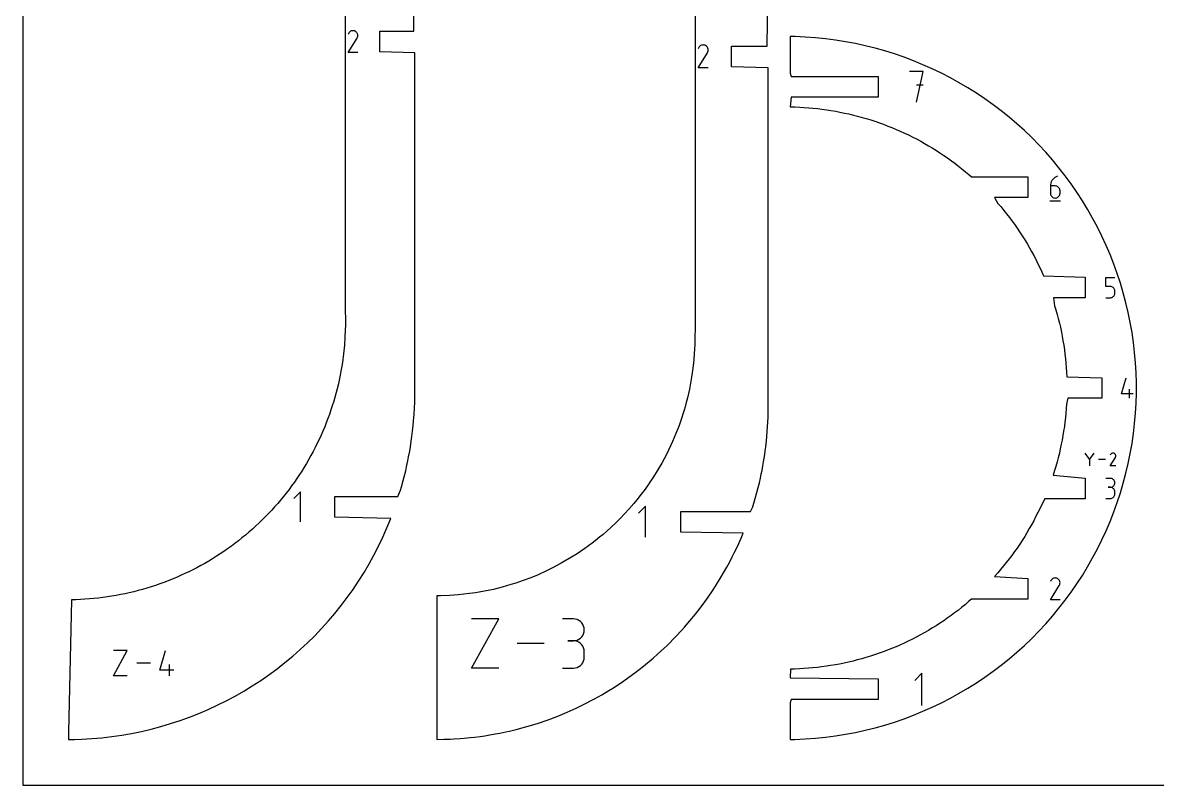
# Model space of a CAD drawing. Extents: x 0 to 1219, y 0 to 609.
# Drawn here: x 0 to 165.2, y 0 to 111 of the extents above; entities that cross this region are included whole.
import ezdxf

# ---------------------------------------------------------------- set-up
doc = ezdxf.new("R2010")
doc.units = 0

msp = doc.modelspace()

# ---------------------------------------------------------------- linework, layer by layer
at = {"layer": 'annotation', "color": 1}
for p, q in [((47.482695, 109.492051), (47.390814, 109.315798)), ((47.55561, 109.595445), (47.482695, 109.492051)), ((47.643091, 109.681755), (47.55561, 109.595445)), ((47.742478, 109.75029), (47.643091, 109.681755)), ((47.851111, 109.800359), (47.742478, 109.75029)), ((47.966329, 109.83127), (47.851111, 109.800359)), ((48.085471, 109.842332), (47.966329, 109.83127)), ((48.205876, 109.832854), (48.085471, 109.842332)), ((48.324884, 109.802146), (48.205876, 109.832854)), ((48.439835, 109.749515), (48.324884, 109.802146)), ((48.542647, 109.676509), (48.439835, 109.749515)), ((48.439835, 109.749515), (48.439835, 109.749515)), ((48.628608, 109.588902), (48.542647, 109.676509)), ((48.696955, 109.48938), (48.628608, 109.588902)), ((48.746924, 109.380627), (48.696955, 109.48938)), ((48.777749, 109.265328), (48.746924, 109.380627)), ((48.788667, 109.146168), (48.777749, 109.265328)), ((48.778914, 109.025832), (48.788667, 109.146168)), ((47.388838, 106.691565), (48.681887, 108.773207)), ((48.681887, 108.773207), (48.683432, 108.77512)), ((48.681887, 108.773207), (48.681887, 108.773207)), ((48.683432, 108.77512), (48.684915, 108.777049)), ((48.684915, 108.777049), (48.686344, 108.779011)), ((48.686344, 108.779011), (48.687728, 108.781021)), ((48.687728, 108.781021), (48.689079, 108.783097)), ((48.689079, 108.783097), (48.690405, 108.785253)), ((48.690405, 108.785253), (48.691717, 108.787508)), ((48.691717, 108.787508), (48.693023, 108.789876)), ((48.693023, 108.789876), (48.694335, 108.792374)), ((48.694335, 108.792374), (48.747725, 108.907006)), ((48.694335, 108.792374), (48.694335, 108.792374)), ((48.747725, 108.907006), (48.778914, 109.025832)), ((98.435272, 107.394677), (98.338264, 107.208587)), ((98.512257, 107.503842), (98.435272, 107.394677)), ((98.604621, 107.594969), (98.512257, 107.503842)), ((98.709555, 107.667329), (98.604621, 107.594969)), ((98.824251, 107.720192), (98.709555, 107.667329)), ((98.945899, 107.752828), (98.824251, 107.720192)), ((99.07169, 107.764508), (98.945899, 107.752828)), ((99.198816, 107.754501), (99.07169, 107.764508)), ((99.324467, 107.722078), (99.198816, 107.754501)), ((99.445833, 107.66651), (99.324467, 107.722078)), ((99.554382, 107.589429), (99.445833, 107.66651)), ((99.445833, 107.66651), (99.445833, 107.66651)), ((99.645142, 107.496933), (99.554382, 107.589429)), ((99.717303, 107.391856), (99.645142, 107.496933)), ((99.770061, 107.277034), (99.717303, 107.391856)), ((48.788192, 106.691565), (47.388838, 106.691565)), ((98.336177, 104.43789), (99.701394, 106.635713)), ((99.701394, 106.635713), (99.703026, 106.637733)), ((99.701394, 106.635713), (99.701394, 106.635713)), ((99.703026, 106.637733), (99.704591, 106.639769)), ((99.704591, 106.639769), (99.7061, 106.64184)), ((99.7061, 106.64184), (99.707562, 106.643963)), ((99.707562, 106.643963), (99.708988, 106.646154)), ((99.708988, 106.646154), (99.710388, 106.648431)), ((99.710388, 106.648431), (99.711773, 106.650811)), ((99.711773, 106.650811), (99.713152, 106.653312)), ((99.713152, 106.653312), (99.714537, 106.655949)), ((99.714537, 106.655949), (99.770907, 106.776979)), ((99.714537, 106.655949), (99.714537, 106.655949)), ((99.802607, 107.1553), (99.770061, 107.277034)), ((99.770907, 106.776979), (99.803837, 106.902438)), ((99.814134, 107.029489), (99.802607, 107.1553)), ((99.803837, 106.902438), (99.814134, 107.029489)), ((99.813632, 104.43789), (98.336177, 104.43789)), ((131.123585, 103.918094), (129.138927, 103.918094)), ((130.131396, 99.455062), (131.123585, 103.918094)), ((131.123585, 101.930637), (130.131396, 101.930637)), ((149.697766, 87.661271), (149.652308, 87.455566)), ((149.77121, 87.856033), (149.697766, 87.661271)), ((149.870743, 88.037302), (149.77121, 87.856033)), ((149.994464, 88.202528), (149.870743, 88.037302)), ((150.140478, 88.349161), (149.994464, 88.202528)), ((150.306884, 88.47465), (150.140478, 88.349161)), ((150.491786, 88.576445), (150.306884, 88.47465)), ((150.693286, 88.651995), (150.491786, 88.576445)), ((150.693286, 88.651995), (150.693286, 88.651995)), ((149.652308, 87.455566), (149.636733, 87.24147)), ((149.636733, 87.24147), (149.636733, 86.188691)), ((150.340108, 87.24147), (149.636733, 87.24147)), ((149.636733, 86.188691), (149.636733, 86.188691)), ((149.636733, 86.188691), (149.648089, 86.06216)), ((149.648089, 86.06216), (149.680821, 85.943052)), ((149.680821, 85.943052), (149.732925, 85.833358)), ((150.466612, 87.230181), (150.340108, 87.24147)), ((150.585648, 87.197622), (150.466612, 87.230181)), ((150.695235, 87.145756), (150.585648, 87.197622)), ((150.793395, 87.076548), (150.695235, 87.145756)), ((150.878148, 86.991961), (150.793395, 87.076548)), ((150.947512, 86.893958), (150.878148, 86.991961)), ((150.99951, 86.784502), (150.947512, 86.893958)), ((150.947512, 85.833358), (150.99951, 85.943052)), ((151.03216, 86.665558), (150.99951, 86.784502)), ((150.99951, 85.943052), (151.03216, 86.06216)), ((151.043484, 86.539088), (151.03216, 86.665558)), ((151.03216, 86.06216), (151.043484, 86.188691)), ((151.043484, 86.188691), (151.043484, 86.539088)), ((151.043484, 86.539088), (151.043484, 86.539088)), ((149.548637, 85.088587), (151.132374, 85.088587)), ((149.732925, 85.833358), (149.802396, 85.735073)), ((149.802396, 85.735073), (149.88723, 85.650189)), ((149.88723, 85.650189), (149.985423, 85.580699)), ((149.985423, 85.580699), (150.094969, 85.528596)), ((150.094969, 85.528596), (150.213866, 85.495872)), ((150.213866, 85.495872), (150.340108, 85.484521)), ((150.340108, 85.484521), (150.466612, 85.495872)), ((150.340108, 85.484521), (150.340108, 85.484521)), ((150.466612, 85.495872), (150.585648, 85.528596)), ((150.585648, 85.528596), (150.695235, 85.580699)), ((150.695235, 85.580699), (150.793395, 85.650189)), ((150.793395, 85.650189), (150.878148, 85.735073)), ((150.878148, 85.735073), (150.947512, 85.833358)), ((157.720089, 72.610993), (157.720089, 73.922514)), ((157.720089, 73.922514), (159.028101, 73.922514)), ((158.374095, 72.610993), (157.720089, 72.610993)), ((158.491525, 72.600496), (158.374095, 72.610993)), ((158.602102, 72.570222), (158.491525, 72.600496)), ((158.602027, 71.018344), (158.703885, 71.066791)), ((158.703967, 72.521997), (158.602102, 72.570222)), ((158.703885, 71.066791), (158.795186, 71.131403)), ((158.795262, 72.457647), (158.703967, 72.521997)), ((158.795186, 71.131403), (158.874065, 71.210329)), ((158.874126, 72.378996), (158.795262, 72.457647)), ((158.874065, 71.210329), (158.93866, 71.301716)), ((158.938701, 72.287872), (158.874126, 72.378996)), ((158.93866, 71.301716), (158.987107, 71.40371)), ((158.987128, 72.186099), (158.938701, 72.287872)), ((158.987107, 71.40371), (159.017541, 71.514459)), ((159.017548, 72.075503), (158.987128, 72.186099)), ((159.017541, 71.514459), (159.028101, 71.632108)), ((159.028101, 71.957911), (159.017548, 72.075503)), ((159.028101, 71.632108), (159.028101, 71.957911)), ((159.028101, 71.957911), (159.028101, 71.957911)), ((157.720089, 70.977364), (158.374095, 70.977364)), ((158.374095, 70.977364), (158.491476, 70.987918)), ((158.374095, 70.977364), (158.374095, 70.977364)), ((158.491476, 70.987918), (158.602027, 71.018344)), ((160.019548, 57.000532), (160.683217, 59.328063)), ((161.681346, 57.000532), (160.019548, 57.000532)), ((161.18322, 56.335175), (161.18322, 57.664388)), ((155.340947, 47.470387), (154.726492, 48.358972)), ((155.955285, 48.358972), (155.340947, 47.470387)), ((158.399149, 48.154081), (158.345431, 48.051037)), ((158.441777, 48.21453), (158.399149, 48.154081)), ((158.492922, 48.26499), (158.441777, 48.21453)), ((158.551028, 48.305058), (158.492922, 48.26499)), ((158.614539, 48.33433), (158.551028, 48.305058)), ((158.6819, 48.352402), (158.614539, 48.33433)), ((158.751555, 48.358869), (158.6819, 48.352402)), ((158.821949, 48.353328), (158.751555, 48.358869)), ((158.891526, 48.335375), (158.821949, 48.353328)), ((158.958731, 48.304605), (158.891526, 48.335375)), ((159.018838, 48.261922), (158.958731, 48.304605)), ((158.958731, 48.304605), (158.958731, 48.304605)), ((159.069095, 48.210704), (159.018838, 48.261922)), ((159.109053, 48.152519), (159.069095, 48.210704)), ((159.138267, 48.088938), (159.109053, 48.152519)), ((159.156288, 48.02153), (159.138267, 48.088938)), ((159.162672, 47.951864), (159.156288, 48.02153)), ((159.156969, 47.881511), (159.162672, 47.951864)), ((155.340947, 47.541894), (155.340947, 46.516764)), ((157.653526, 47.437868), (156.646301, 47.437868)), ((158.344276, 46.516807), (159.100243, 47.733817)), ((159.162394, 46.516807), (158.344276, 46.516807)), ((159.100243, 47.733817), (159.101147, 47.734935)), ((159.100243, 47.733817), (159.100243, 47.733817)), ((159.101147, 47.734935), (159.102014, 47.736063)), ((159.102014, 47.736063), (159.102849, 47.73721)), ((159.102849, 47.73721), (159.103659, 47.738385)), ((159.103659, 47.738385), (159.104448, 47.739599)), ((159.104448, 47.739599), (159.105224, 47.740859)), ((159.105224, 47.740859), (159.10599, 47.742177)), ((159.10599, 47.742177), (159.106754, 47.743562)), ((159.106754, 47.743562), (159.107521, 47.745022)), ((159.107521, 47.745022), (159.138735, 47.812041)), ((159.107521, 47.745022), (159.107521, 47.745022)), ((159.138735, 47.812041), (159.156969, 47.881511)), ((158.374688, 44.681939), (157.720913, 44.681939)), ((158.492271, 44.671385), (158.374688, 44.681939)), ((158.602912, 44.640969), (158.492271, 44.671385)), ((158.704772, 44.592564), (158.602912, 44.640969)), ((158.374688, 43.374389), (158.047339, 43.374389)), ((158.047339, 43.374389), (158.374688, 43.374389)), ((158.374688, 43.374389), (158.492271, 43.384946)), ((158.492271, 43.363835), (158.374688, 43.374389)), ((158.374688, 43.374389), (158.374688, 43.374389)), ((158.492271, 43.384946), (158.602912, 43.415378)), ((158.602912, 43.33342), (158.492271, 43.363835)), ((158.602912, 43.415378), (158.704772, 43.463832)), ((158.704772, 43.285014), (158.602912, 43.33342)), ((158.79601, 44.528039), (158.704772, 44.592564)), ((158.704772, 43.463832), (158.79601, 43.528451)), ((158.79601, 43.220489), (158.704772, 43.285014)), ((158.874786, 44.449264), (158.79601, 44.528039)), ((158.79601, 43.528451), (158.874786, 43.60738)), ((158.874786, 43.141715), (158.79601, 43.220489)), ((158.939259, 44.358111), (158.874786, 44.449264)), ((158.874786, 43.60738), (158.939259, 43.698763)), ((158.939259, 43.050562), (158.874786, 43.141715)), ((158.98759, 44.25645), (158.939259, 44.358111)), ((158.939259, 43.698763), (158.98759, 43.800746)), ((158.98759, 42.948901), (158.939259, 43.050562)), ((159.017938, 44.146152), (158.98759, 44.25645)), ((158.98759, 43.800746), (159.017938, 43.911472)), ((159.028463, 44.029087), (159.017938, 44.146152)), ((159.017938, 43.911472), (159.028463, 44.029087)), ((159.028463, 44.029087), (159.028463, 44.029087)), ((40.434959, 42.730459), (39.458209, 41.753433)), ((40.434959, 38.336874), (40.434959, 42.730459)), ((157.720913, 41.741337), (158.374688, 41.741337)), ((158.374688, 41.741337), (158.492271, 41.751885)), ((158.374688, 41.741337), (158.374688, 41.741337)), ((158.492271, 41.751885), (158.602912, 41.782284)), ((158.602912, 41.782284), (158.704772, 41.83067)), ((158.704772, 41.83067), (158.79601, 41.895176)), ((158.79601, 41.895176), (158.874786, 41.973935)), ((158.874786, 41.973935), (158.939259, 42.065082)), ((158.939259, 42.065082), (158.98759, 42.16675)), ((159.017938, 42.838602), (158.98759, 42.948901)), ((158.98759, 42.16675), (159.017938, 42.277075)), ((159.028463, 42.721537), (159.017938, 42.838602)), ((159.017938, 42.277075), (159.028463, 42.394188)), ((159.028463, 42.394188), (159.028463, 42.721537)), ((159.028463, 42.721537), (159.028463, 42.721537)), ((90.683025, 40.624696), (89.679605, 39.620992)), ((90.683025, 36.111143), (90.683025, 40.624696)), ((149.729491, 29.826978), (149.637089, 29.649725)), ((149.802819, 29.930958), (149.729491, 29.826978)), ((149.890797, 30.017758), (149.802819, 29.930958)), ((149.990748, 30.086682), (149.890797, 30.017758)), ((150.099997, 30.137034), (149.990748, 30.086682)), ((150.215868, 30.168121), (150.099997, 30.137034)), ((150.335685, 30.179245), (150.215868, 30.168121)), ((150.456773, 30.169714), (150.335685, 30.179245)), ((150.576457, 30.138831), (150.456773, 30.169714)), ((150.69206, 30.085902), (150.576457, 30.138831)), ((150.795454, 30.012482), (150.69206, 30.085902)), ((150.69206, 30.085902), (150.69206, 30.085902)), ((150.881903, 29.924378), (150.795454, 30.012482)), ((150.950637, 29.824292), (150.881903, 29.924378)), ((151.000889, 29.714922), (150.950637, 29.824292)), ((149.635102, 27.010611), (150.935484, 29.104058)), ((150.935484, 29.104058), (150.937038, 29.105982)), ((150.935484, 29.104058), (150.935484, 29.104058)), ((150.937038, 29.105982), (150.938529, 29.107922)), ((150.938529, 29.107922), (150.939966, 29.109894)), ((150.939966, 29.109894), (150.941358, 29.111916)), ((150.941358, 29.111916), (150.942717, 29.114003)), ((150.942717, 29.114003), (150.94405, 29.116172)), ((150.94405, 29.116172), (150.945369, 29.118439)), ((150.945369, 29.118439), (150.946684, 29.120821)), ((150.946684, 29.120821), (150.948003, 29.123333)), ((150.948003, 29.123333), (151.001695, 29.238615)), ((150.948003, 29.123333), (150.948003, 29.123333)), ((151.03189, 29.598969), (151.000889, 29.714922)), ((151.001695, 29.238615), (151.033061, 29.358116)), ((151.04287, 29.479133), (151.03189, 29.598969)), ((151.033061, 29.358116), (151.04287, 29.479133)), ((151.042392, 27.010611), (149.635102, 27.010611)), ((65.33207, 17.062862), (69.308008, 24.223503)), ((69.308008, 24.223503), (65.33207, 24.223503)), ((80.183911, 24.215195), (78.593805, 24.215195)), ((80.469895, 24.189526), (80.183911, 24.215195)), ((80.738997, 24.115551), (80.469895, 24.189526)), ((80.986739, 23.997819), (80.738997, 24.115551)), ((81.208647, 23.840881), (80.986739, 23.997819)), ((81.400245, 23.649287), (81.208647, 23.840881)), ((81.557056, 23.427585), (81.400245, 23.649287)), ((81.674606, 23.180326), (81.557056, 23.427585)), ((81.748418, 22.912059), (81.674606, 23.180326)), ((81.208647, 21.409692), (81.400245, 21.601662)), ((81.400245, 21.601662), (81.557056, 21.823924)), ((81.557056, 21.823924), (81.674606, 22.071966)), ((81.674606, 22.071966), (81.748418, 22.341273)), ((81.774017, 22.627335), (81.748418, 22.912059)), ((81.748418, 22.341273), (81.774017, 22.627335)), ((81.774017, 22.627335), (81.774017, 22.627335)), ((75.909238, 20.643182), (71.993922, 20.643182)), ((80.183911, 21.034983), (79.387735, 21.034983)), ((79.387735, 21.034983), (80.183911, 21.034983)), ((80.183911, 21.034983), (80.469895, 21.060659)), ((80.469895, 21.009314), (80.183911, 21.034983)), ((80.183911, 21.034983), (80.183911, 21.034983)), ((80.469895, 21.060659), (80.738997, 21.134678)), ((80.738997, 20.935339), (80.469895, 21.009314)), ((80.738997, 21.134678), (80.986739, 21.252526)), ((80.986739, 20.817607), (80.738997, 20.935339)), ((80.986739, 21.252526), (81.208647, 21.409692)), ((81.208647, 20.660669), (80.986739, 20.817607)), ((81.400245, 20.469075), (81.208647, 20.660669)), ((81.557056, 20.247373), (81.400245, 20.469075)), ((81.674606, 20.000114), (81.557056, 20.247373)), ((81.748418, 19.731847), (81.674606, 20.000114)), ((13.198353, 15.941916), (15.229423, 19.599862)), ((15.229423, 19.599862), (13.198353, 19.599862)), ((19.972984, 16.755124), (20.784128, 19.599862)), ((81.674606, 18.097775), (81.748418, 18.366104)), ((81.774017, 19.447123), (81.748418, 19.731847)), ((81.748418, 18.366104), (81.774017, 18.650947)), ((81.774017, 18.650947), (81.774017, 19.447123)), ((81.774017, 19.447123), (81.774017, 19.447123)), ((18.601599, 17.770889), (16.601497, 17.770889)), ((22.004055, 16.755124), (19.972984, 16.755124)), ((21.395238, 15.941916), (21.395238, 17.566497)), ((69.308008, 17.062862), (65.33207, 17.062862)), ((78.593805, 17.063087), (80.183911, 17.063087)), ((80.183911, 17.063087), (80.469895, 17.088741)), ((80.183911, 17.063087), (80.183911, 17.063087)), ((80.469895, 17.088741), (80.738997, 17.16268)), ((80.738997, 17.16268), (80.986739, 17.280363)), ((80.986739, 17.280363), (81.208647, 17.437253)), ((81.208647, 17.437253), (81.400245, 17.62881)), ((81.400245, 17.62881), (81.557056, 17.850497)), ((81.557056, 17.850497), (81.674606, 18.097775)), ((15.229423, 15.941916), (13.198353, 15.941916)), ((130.929551, 16.319089), (129.888047, 15.277291)), ((130.929551, 11.63423), (130.929551, 16.319089))]:
    msp.add_line(p, q, dxfattribs=at)
at = {"layer": 'boundary', "color": 5}
for p, q in [((46.973346, 122.890501), (46.973346, 102.42319)), ((56.931519, 109.767), (57.08152, 122.281748)), ((108.419829, 107.601253), (108.569829, 121.474795)), ((97.897496, 118.446268), (97.897496, 93.434282)), ((52.027433, 106.767), (52.027433, 109.767)), ((52.027433, 109.767), (56.931519, 109.767)), ((103.233662, 104.601253), (103.233662, 107.601253)), ((103.233662, 107.601253), (108.419829, 107.601253)), ((112.474094, 108.979981), (111.74978, 108.995738)), ((111.74978, 108.995738), (111.74978, 103.675764)), ((113.947478, 108.916249), (112.474094, 108.979981)), ((115.418415, 108.810066), (113.947478, 108.916249)), ((116.88567, 108.661565), (115.418415, 108.810066)), ((118.348045, 108.470818), (116.88567, 108.661565)), ((119.804315, 108.23802), (118.348045, 108.470818)), ((121.253258, 107.963352), (119.804315, 108.23802)), ((122.693698, 107.647031), (121.253258, 107.963352)), ((124.124412, 107.289338), (122.693698, 107.647031)), ((57.08152, 106.617), (52.027433, 106.767)), ((57.081519, 96.696933), (57.08152, 106.617)), ((125.544238, 106.890561), (124.124412, 107.289338)), ((126.951977, 106.451041), (125.544238, 106.890561)), ((128.346466, 105.971129), (126.951977, 106.451041)), ((129.726541, 105.451235), (128.346466, 105.971129)), ((108.569829, 104.451253), (103.233662, 104.601253)), ((108.569829, 95.88998), (108.569829, 104.451253)), ((131.091066, 104.891773), (129.726541, 105.451235)), ((132.4389, 104.293233), (131.091066, 104.891773)), ((133.768918, 103.656099), (132.4389, 104.293233)), ((111.74978, 103.675764), (111.89978, 103.186578)), ((111.89978, 103.186578), (124.553166, 103.186578)), ((124.553166, 103.186578), (124.553166, 100.186578)), ((135.08003, 102.980898), (133.768918, 103.656099)), ((136.371145, 102.268199), (135.08003, 102.980898)), ((46.973346, 102.42319), (46.973346, 95.600028)), ((137.641174, 101.518584), (136.371145, 102.268199)), ((138.889088, 100.732682), (137.641174, 101.518584)), ((111.89978, 100.186578), (111.74978, 98.762533)), ((124.553166, 100.186578), (111.89978, 100.186578)), ((140.113819, 99.911136), (138.889088, 100.732682)), ((141.314375, 99.054642), (140.113819, 99.911136)), ((111.74978, 98.762533), (112.442688, 98.746061)), ((112.442688, 98.746061), (113.148624, 98.71192)), ((113.148624, 98.71192), (113.76011, 98.682347)), ((113.76011, 98.682347), (114.464567, 98.625472)), ((114.464567, 98.625472), (115.074771, 98.576207)), ((115.074771, 98.576207), (115.77704, 98.496672)), ((115.77704, 98.496672), (116.38535, 98.427778)), ((116.38535, 98.427778), (117.084685, 98.325658)), ((117.084685, 98.325658), (117.690454, 98.237201)), ((117.690454, 98.237201), (118.386142, 98.112606)), ((118.386142, 98.112606), (118.988752, 98.004682)), ((118.988752, 98.004682), (119.680059, 97.857742)), ((119.680059, 97.857742), (120.278874, 97.730461)), ((120.278874, 97.730461), (120.965093, 97.561323)), ((120.965093, 97.561323), (121.559501, 97.414813)), ((142.489752, 98.163914), (141.314375, 99.054642)), ((143.638955, 97.239679), (142.489752, 98.163914)), ((57.08152, 83.904612), (57.081519, 96.696933)), ((108.569829, 81.738865), (108.569829, 95.88998)), ((121.559501, 97.414813), (122.239918, 97.223654)), ((122.239918, 97.223654), (122.8293, 97.05807)), ((122.8293, 97.05807), (123.503201, 96.845095)), ((123.503201, 96.845095), (124.086939, 96.660614)), ((124.086939, 96.660614), (124.753623, 96.426036)), ((124.753623, 96.426036), (125.331109, 96.222844)), ((125.331109, 96.222844), (125.989902, 95.966911)), ((125.989902, 95.966911), (126.560552, 95.74522)), ((144.761065, 96.282706), (143.638955, 97.239679)), ((145.855123, 95.293801), (144.761065, 96.282706)), ((46.973346, 95.600028), (46.977127, 71.947782)), ((126.560552, 95.74522), (127.210752, 95.468195)), ((127.210752, 95.468195), (127.773959, 95.228234)), ((127.773959, 95.228234), (128.414898, 94.930405)), ((128.414898, 94.930405), (128.970083, 94.672424)), ((128.970083, 94.672424), (129.601092, 94.354103)), ((129.601092, 94.354103), (130.147676, 94.078371)), ((146.920235, 94.273774), (145.855123, 95.293801)), ((147.955504, 93.223469), (146.920235, 94.273774)), ((97.897496, 93.434282), (97.898934, 84.134948)), ((130.147676, 94.078371), (130.768106, 93.739889)), ((130.768106, 93.739889), (131.305527, 93.446693)), ((131.305527, 93.446693), (131.914723, 93.088397)), ((131.914723, 93.088397), (132.442412, 92.778038)), ((132.442412, 92.778038), (133.039758, 92.400301)), ((148.960081, 92.143775), (147.955504, 93.223469)), ((133.039758, 92.400301), (133.557182, 92.073103)), ((133.557182, 92.073103), (134.142047, 91.676318)), ((134.142047, 91.676318), (134.648661, 91.33262)), ((134.648661, 91.33262), (135.220442, 90.917202)), ((135.220442, 90.917202), (135.715723, 90.557365)), ((149.93312, 91.035576), (148.960081, 92.143775)), ((150.873821, 89.899805), (149.93312, 91.035576)), ((135.715723, 90.557365), (136.273816, 90.123736)), ((136.273816, 90.123736), (136.757241, 89.748124)), ((136.757241, 89.748124), (137.301076, 89.296745)), ((137.301076, 89.296745), (137.77215, 88.905758)), ((151.781397, 88.737387), (150.873821, 89.899805)), ((137.77215, 88.905758), (138.15311, 88.568258)), ((138.15311, 88.568258), (146.381163, 88.568258)), ((146.381163, 88.568258), (146.381163, 85.568258)), ((152.655096, 87.5493), (151.781397, 88.737387)), ((153.494204, 86.336529), (152.655096, 87.5493)), ((154.298006, 85.100079), (153.494204, 86.336529)), ((146.381163, 85.568258), (141.513411, 85.568258)), ((141.513411, 85.568258), (142.009446, 84.690173)), ((142.009446, 84.690173), (142.411705, 84.228681)), ((155.06585, 83.840981), (154.298006, 85.100079)), ((57.086421, 60.712644), (57.08152, 83.904612)), ((97.898934, 84.134948), (97.896202, 66.14382)), ((142.411705, 84.228681), (142.85869, 83.681225)), ((142.85869, 83.681225), (143.245871, 83.207014)), ((143.245871, 83.207014), (143.674989, 82.645442)), ((143.674989, 82.645442), (144.046694, 82.159004)), ((155.797079, 82.560275), (155.06585, 83.840981)), ((108.572607, 63.462397), (108.569829, 81.738865)), ((144.046694, 82.159004), (144.403547, 81.659369)), ((144.403547, 81.659369), (144.816693, 81.080865)), ((144.816693, 81.080865), (145.154533, 80.574135)), ((156.491102, 81.259029), (155.797079, 82.560275)), ((157.147336, 79.938324), (156.491102, 81.259029)), ((145.154533, 80.574135), (145.542524, 79.992168)), ((145.542524, 79.992168), (145.917153, 79.389131)), ((145.917153, 79.389131), (146.240916, 78.867932)), ((157.765243, 78.599259), (157.147336, 79.938324)), ((146.240916, 78.867932), (146.594303, 78.255864)), ((146.594303, 78.255864), (146.900408, 77.725687)), ((146.900408, 77.725687), (147.233884, 77.10255)), ((158.344301, 77.24294), (157.765243, 78.599259)), ((147.233884, 77.10255), (147.522742, 76.562785)), ((147.522742, 76.562785), (147.835962, 75.929233)), ((158.884027, 75.870495), (158.344301, 77.24294)), ((147.835962, 75.929233), (148.107275, 75.380445)), ((148.107275, 75.380445), (148.399934, 74.737131)), ((148.399934, 74.737131), (148.653438, 74.179888)), ((159.383985, 74.483067), (158.884027, 75.870495)), ((159.84375, 73.081809), (159.383985, 74.483067)), ((148.653438, 74.179888), (154.693027, 73.949939)), ((154.693027, 73.949939), (154.693027, 70.949939)), ((160.262946, 71.667881), (159.84375, 73.081809)), ((46.977127, 71.947782), (46.976933, 68.87683)), ((160.641224, 70.242465), (160.262946, 71.667881)), ((154.693027, 70.949939), (150.09689, 70.949939)), ((150.09689, 70.949939), (150.263615, 69.805848)), ((150.263615, 69.805848), (150.443385, 69.22064)), ((160.978255, 68.806742), (160.641224, 70.242465)), ((46.976933, 68.87683), (46.98984, 68.118465)), ((46.98984, 68.118465), (46.998015, 67.608386)), ((150.443385, 69.22064), (150.629057, 68.538711)), ((150.629057, 68.538711), (150.789887, 67.948019)), ((150.789887, 67.948019), (150.953493, 67.26046)), ((161.273786, 67.361894), (160.978255, 68.806742)), ((46.977794, 66.236059), (46.92883, 65.228858)), ((46.98984, 66.979869), (46.977794, 66.236059)), ((46.998015, 67.608386), (46.98984, 66.979869)), ((97.896202, 66.14382), (97.876853, 65.587701)), ((150.953493, 67.26046), (151.09521, 66.664892)), ((151.09521, 66.664892), (151.236575, 65.972422)), ((161.527543, 65.909136), (161.273786, 67.361894)), ((46.92883, 65.228858), (46.843783, 64.058641)), ((97.875144, 64.908904), (97.858134, 64.180713)), ((97.876853, 65.587701), (97.875144, 64.908904)), ((151.236575, 65.972422), (151.359027, 65.372601)), ((151.359027, 65.372601), (151.478014, 64.67593)), ((151.478014, 64.67593), (151.581082, 64.072469)), ((161.73934, 64.449662), (161.527543, 65.909136)), ((161.908982, 62.984696), (161.73934, 64.449662)), ((46.716329, 62.811689), (46.546592, 61.54281)), ((46.843783, 64.058641), (46.716329, 62.811689)), ((97.789229, 62.802141), (97.727871, 62.004899)), ((97.829789, 63.475341), (97.789229, 62.802141)), ((97.858134, 64.180713), (97.829789, 63.475341)), ((108.564826, 55.759541), (108.572607, 63.462397)), ((151.581082, 64.072469), (151.677562, 63.372332)), ((151.677562, 63.372332), (151.761134, 62.765868)), ((162.036342, 61.515448), (161.908982, 62.984696)), ((46.546592, 61.54281), (46.468389, 61.010116)), ((97.672397, 61.424647), (97.595003, 60.726038)), ((97.727871, 62.004899), (97.672397, 61.424647)), ((151.761134, 62.765868), (151.835009, 62.062986)), ((151.835009, 62.062986), (151.899001, 61.454145)), ((151.899001, 61.454145), (151.950201, 60.749244)), ((162.121299, 60.043142), (162.036342, 61.515448)), ((46.235616, 59.717413), (46.081032, 58.994089)), ((46.334753, 60.267972), (46.235616, 59.717413)), ((46.468389, 61.010116), (46.334753, 60.267972)), ((57.092959, 58.830009), (57.086421, 60.712644)), ((97.500073, 60.038111), (97.399767, 59.386196)), ((97.595003, 60.726038), (97.500073, 60.038111)), ((151.950201, 60.749244), (151.99455, 60.138655)), ((151.99455, 60.138655), (152.021028, 59.481619)), ((152.021028, 59.481619), (157.109713, 59.331619)), ((162.163799, 58.568995), (162.121299, 60.043142)), ((45.961105, 58.432923), (45.785713, 57.725226)), ((46.081032, 58.994089), (45.961105, 58.432923)), ((57.107752, 57.802877), (57.092959, 58.830009)), ((97.200077, 58.246613), (97.084364, 57.650005)), ((97.304979, 58.824672), (97.200077, 58.246613)), ((97.399767, 59.386196), (97.304979, 58.824672)), ((157.109713, 59.331619), (157.109713, 56.331619)), ((162.1638, 57.094237), (162.163799, 58.568995)), ((45.449088, 56.464024), (45.288048, 55.893967)), ((45.645136, 57.158001), (45.449088, 56.464024)), ((45.785713, 57.725226), (45.645136, 57.158001)), ((57.087234, 55.776171), (57.104175, 56.687113)), ((57.104175, 56.687113), (57.11178, 57.217736)), ((57.11178, 57.217736), (57.107752, 57.802877)), ((96.793589, 56.392016), (96.626278, 55.725408)), ((96.946111, 57.03263), (96.793589, 56.392016)), ((97.084364, 57.650005), (96.946111, 57.03263)), ((152.176309, 56.331619), (151.986574, 55.47767)), ((157.109713, 56.331619), (152.176309, 56.331619)), ((162.1213, 55.620096), (162.1638, 57.094237)), ((44.890203, 54.642166), (44.653394, 53.972933)), ((45.071519, 55.212667), (44.890203, 54.642166)), ((45.288048, 55.893967), (45.071519, 55.212667)), ((56.997918, 54.006954), (57.087234, 55.776171)), ((96.302659, 54.584257), (96.137807, 54.045319)), ((96.458766, 55.108741), (96.302659, 54.584257)), ((96.626278, 55.725408), (96.458766, 55.108741)), ((108.556411, 54.141018), (108.567219, 54.911126)), ((108.567219, 54.911126), (108.564826, 55.759541)), ((151.952074, 54.866447), (151.88953, 54.162467)), ((151.986574, 55.47767), (151.952074, 54.866447)), ((162.036342, 54.14779), (162.1213, 55.620096)), ((44.45204, 53.4039), (44.19516, 52.746507)), ((44.653394, 53.972933), (44.45204, 53.4039)), ((56.85978, 52.350881), (56.924607, 52.991286)), ((56.924607, 52.991286), (56.997918, 54.006954)), ((95.772793, 52.939831), (95.569987, 52.377367)), ((95.978634, 53.536406), (95.772793, 52.939831)), ((96.137807, 54.045319), (95.978634, 53.536406)), ((108.509793, 52.850131), (108.540917, 53.605031)), ((108.540917, 53.605031), (108.556411, 54.141018)), ((151.835354, 53.552674), (151.750166, 52.851072)), ((151.88953, 54.162467), (151.835354, 53.552674)), ((161.908982, 52.678536), (162.036342, 54.14779)), ((43.69728, 51.534844), (43.456558, 50.973162)), ((43.97398, 52.180477), (43.69728, 51.534844)), ((44.19516, 52.746507), (43.97398, 52.180477)), ((56.680439, 50.793893), (56.777444, 51.537522)), ((56.777444, 51.537522), (56.85978, 52.350881)), ((95.124955, 51.217327), (94.879169, 50.626863)), ((95.387335, 51.877747), (95.124955, 51.217327)), ((95.569987, 52.377367), (95.387335, 51.877747)), ((108.362341, 50.761041), (108.426283, 51.522619)), ((108.426283, 51.522619), (108.474839, 52.232228)), ((108.474839, 52.232228), (108.509793, 52.850131)), ((151.56863, 51.544845), (151.475299, 50.939804)), ((151.676376, 52.24334), (151.56863, 51.544845)), ((151.750166, 52.851072), (151.676376, 52.24334)), ((161.73934, 51.21357), (161.908982, 52.678536)), ((42.900317, 49.783239), (42.58478, 49.161549)), ((43.160303, 50.339406), (42.900317, 49.783239)), ((43.456558, 50.973162), (43.160303, 50.339406)), ((56.459672, 49.283174), (56.588435, 50.088601)), ((56.588435, 50.088601), (56.680439, 50.793893)), ((94.625659, 50.026014), (94.340057, 49.415132)), ((94.879169, 50.626863), (94.625659, 50.026014)), ((108.208109, 49.277679), (108.302535, 50.135733)), ((108.302535, 50.135733), (108.362341, 50.761041)), ((151.232326, 49.643426), (151.079818, 48.953321)), ((151.345103, 50.245144), (151.232326, 49.643426)), ((151.475299, 50.939804), (151.345103, 50.245144)), ((161.273786, 48.301341), (161.527543, 49.754099)), ((161.527543, 49.754099), (161.73934, 51.21357)), ((41.971308, 48.002605), (41.673709, 47.460519)), ((42.305828, 48.611944), (41.971308, 48.002605)), ((42.58478, 49.161549), (42.305828, 48.611944)), ((56.197517, 47.80045), (56.357763, 48.645729)), ((56.357763, 48.645729), (56.459672, 49.283174)), ((93.731653, 48.16613), (93.398823, 47.531311)), ((94.04585, 48.791796), (93.731653, 48.16613)), ((94.340057, 49.415132), (94.04585, 48.791796)), ((107.969442, 47.616876), (108.050995, 48.147083)), ((108.050995, 48.147083), (108.125673, 48.662699)), ((108.125673, 48.662699), (108.208109, 49.277679)), ((150.947714, 48.355547), (150.773056, 47.670713)), ((151.079818, 48.953321), (150.947714, 48.355547)), ((160.978255, 46.856496), (161.273786, 48.301341)), ((41.004636, 46.330161), (40.633143, 45.746534)), ((41.320538, 46.863859), (41.004636, 46.330161)), ((41.673709, 47.460519), (41.320538, 46.863859)), ((55.772164, 45.782918), (55.89412, 46.338225)), ((55.89412, 46.338225), (56.085601, 47.210106)), ((56.085601, 47.210106), (56.197517, 47.80045)), ((93.046863, 46.885107), (92.672844, 46.238514)), ((93.398823, 47.531311), (93.046863, 46.885107)), ((107.653624, 45.824924), (107.78388, 46.506317)), ((107.78388, 46.506317), (107.880571, 47.070525)), ((107.880571, 47.070525), (107.969442, 47.616876)), ((150.425131, 46.398656), (150.254806, 45.810632)), ((150.621765, 47.077506), (150.425131, 46.398656)), ((150.773056, 47.670713), (150.621765, 47.077506)), ((160.641224, 45.42077), (160.978255, 46.856496)), ((39.909865, 44.651869), (39.558467, 44.137375)), ((40.299301, 45.222059), (39.909865, 44.651869)), ((40.633143, 45.746534), (40.299301, 45.222059)), ((55.41774, 44.365352), (55.549708, 44.893176)), ((55.549708, 44.893176), (55.772164, 45.782918)), ((91.861401, 44.918816), (91.422079, 44.248588)), ((92.403895, 45.777526), (91.861401, 44.918816)), ((92.672844, 46.238514), (92.403895, 45.777526)), ((107.266093, 44.030029), (107.413243, 44.686691)), ((107.413243, 44.686691), (107.548817, 45.316606)), ((107.548817, 45.316606), (107.653624, 45.824924)), ((150.254806, 45.810632), (150.036405, 45.138469)), ((150.036405, 45.138469), (154.69492, 44.713299)), ((154.69492, 44.713299), (154.69492, 41.713299)), ((160.262946, 43.995351), (160.641224, 45.42077)), ((38.782873, 43.077247), (38.358673, 42.535173)), ((39.151446, 43.581034), (38.782873, 43.077247)), ((39.558467, 44.137375), (39.151446, 43.581034)), ((54.63063, 42.033666), (55.022591, 42.958596)), ((55.022591, 42.958596), (55.164538, 43.463936)), ((55.164538, 43.463936), (55.41774, 44.365352)), ((90.958574, 43.577762), (90.470545, 42.904151)), ((91.422079, 44.248588), (90.958574, 43.577762)), ((106.907678, 42.624438), (107.096528, 43.34371)), ((107.096528, 43.34371), (107.266093, 44.030029)), ((159.84375, 42.581423), (160.262946, 43.995351)), ((37.532399, 41.515417), (37.130769, 41.035081)), ((37.973353, 42.042783), (37.532399, 41.515417)), ((38.358673, 42.535173), (37.973353, 42.042783)), ((45.438978, 39.033667), (45.438978, 42.033667)), ((45.438978, 42.033667), (54.63063, 42.033666)), ((89.419619, 41.549759), (88.970953, 40.997143)), ((90.073178, 42.370969), (89.419619, 41.549759)), ((90.470545, 42.904151), (90.073178, 42.370969)), ((106.463684, 41.071606), (106.663066, 41.728228)), ((106.663066, 41.728228), (106.907678, 42.624438)), ((148.832471, 41.713299), (148.385201, 40.88087)), ((154.69492, 41.713299), (148.832471, 41.713299)), ((159.383985, 41.180167), (159.84375, 42.581423)), ((36.255992, 40.055175), (35.782829, 39.558515)), ((36.673483, 40.52284), (36.255992, 40.055175)), ((37.130769, 41.035081), (36.673483, 40.52284)), ((88.265236, 40.191094), (87.647072, 39.518591)), ((88.970953, 40.997143), (88.265236, 40.191094)), ((95.823681, 36.86792), (95.823681, 39.86792)), ((95.823681, 39.86792), (105.982083, 39.86792)), ((105.982083, 39.86792), (106.300023, 40.548568)), ((106.300023, 40.548568), (106.463684, 41.071606)), ((147.819768, 39.689264), (147.496372, 39.060838)), ((148.082216, 40.242352), (147.819768, 39.689264)), ((148.385201, 40.88087), (148.082216, 40.242352)), ((158.344302, 38.420298), (158.884028, 39.792737)), ((158.884028, 39.792737), (159.383985, 41.180167)), ((34.413529, 38.182887), (33.910027, 37.718647)), ((34.861345, 38.623448), (34.413529, 38.182887)), ((35.349931, 39.104119), (34.861345, 38.623448)), ((35.782829, 39.558515), (35.349931, 39.104119)), ((53.596395, 38.81476), (45.438978, 39.033667)), ((53.042044, 37.462792), (53.596395, 38.81476)), ((86.329699, 38.179265), (85.628588, 37.522157)), ((87.068828, 38.904858), (86.329699, 38.179265)), ((87.647072, 39.518591), (87.068828, 38.904858)), ((147.216244, 38.516492), (146.872774, 37.89881)), ((147.496372, 39.060838), (147.216244, 38.516492)), ((157.765243, 37.063979), (158.344302, 38.420298)), ((32.453741, 36.433775), (31.92189, 36.003624)), ((32.929874, 36.845068), (32.453741, 36.433775)), ((33.447806, 37.292468), (32.929874, 36.845068)), ((33.910027, 37.718647), (33.447806, 37.292468)), ((52.44896, 36.127353), (53.042044, 37.462792)), ((84.501126, 36.523581), (84.005849, 36.106752)), ((85.053411, 36.996094), (84.501126, 36.523581)), ((85.628588, 37.522157), (85.053411, 36.996094)), ((104.908574, 36.71792), (95.823681, 36.86792)), ((104.602757, 35.99261), (104.908574, 36.71792)), ((146.212066, 36.757473), (145.897466, 36.232295)), ((146.575259, 37.36377), (146.212066, 36.757473)), ((146.872774, 37.89881), (146.575259, 37.36377)), ((157.147336, 35.724911), (157.765243, 37.063979)), ((30.384827, 34.815166), (29.826753, 34.420694)), ((30.887159, 35.195217), (30.384827, 34.815166)), ((31.432389, 35.607724), (30.887159, 35.195217)), ((31.92189, 36.003624), (31.432389, 35.607724)), ((51.148585, 33.510514), (51.817627, 34.809559)), ((51.817627, 34.809559), (52.44896, 36.127353)), ((82.933167, 35.26331), (81.836493, 34.458938)), ((83.357481, 35.59695), (82.933167, 35.26331)), ((84.005849, 36.106752), (83.357481, 35.59695)), ((103.603145, 33.822693), (104.063406, 34.777524)), ((104.063406, 34.777524), (104.602757, 35.99261)), ((145.18358, 35.123246), (144.782096, 34.541598)), ((145.514932, 35.638015), (145.18358, 35.123246)), ((145.897466, 36.232295), (145.514932, 35.638015)), ((156.491102, 34.404203), (157.147336, 35.724911)), ((28.21547, 33.333856), (27.633383, 32.976552)), ((28.741782, 33.680878), (28.21547, 33.333856)), ((29.312145, 34.056946), (28.741782, 33.680878)), ((29.826753, 34.420694), (29.312145, 34.056946)), ((50.442384, 32.231275), (51.148585, 33.510514)), ((79.933968, 33.210712), (79.007962, 32.658502)), ((80.716963, 33.699817), (79.933968, 33.210712)), ((81.235551, 34.048601), (80.716963, 33.699817)), ((81.836493, 34.458938), (81.235551, 34.048601)), ((102.894614, 32.436121), (103.320634, 33.24813)), ((103.320634, 33.24813), (103.603145, 33.822693)), ((144.014315, 33.46936), (143.650498, 32.976998)), ((144.434328, 34.037771), (144.014315, 33.46936)), ((144.782096, 34.541598), (144.434328, 34.037771)), ((155.06585, 31.822257), (155.797079, 33.102959)), ((155.797079, 33.102959), (156.491102, 34.404203)), ((25.350995, 31.677302), (24.793089, 31.382751)), ((25.954756, 31.996062), (25.350995, 31.677302)), ((26.502727, 32.30846), (25.954756, 31.996062)), ((27.095941, 32.646652), (26.502727, 32.30846)), ((27.633383, 32.976552), (27.095941, 32.646652)), ((49.699612, 30.972926), (50.442384, 32.231275)), ((77.233189, 31.684547), (76.255635, 31.204945)), ((78.414112, 32.314977), (77.233189, 31.684547)), ((79.007962, 32.658502), (78.414112, 32.314977)), ((102.053786, 30.918873), (102.541891, 31.776231)), ((102.541891, 31.776231), (102.894614, 32.436121)), ((142.377153, 31.401841), (141.982382, 30.93393)), ((142.8329, 31.942026), (142.377153, 31.401841)), ((143.212391, 32.422412), (142.8329, 31.942026)), ((143.650498, 32.976998), (143.212391, 32.422412)), ((154.298007, 30.563153), (155.06585, 31.822257)), ((21.19756, 29.772808), (20.557764, 29.534745)), ((21.781518, 30.0119), (21.19756, 29.772808)), ((22.413244, 30.270549), (21.781518, 30.0119)), ((22.989145, 30.528416), (22.413244, 30.270549)), ((23.612166, 30.807381), (22.989145, 30.528416)), ((24.179386, 31.083742), (23.612166, 30.807381)), ((24.793089, 31.382751), (24.179386, 31.083742)), ((48.920868, 29.7365), (49.699612, 30.972926)), ((72.893353, 29.813229), (72.34205, 29.613275)), ((73.977147, 30.22167), (72.893353, 29.813229)), ((75.036192, 30.65627), (73.977147, 30.22167)), ((76.255635, 31.204945), (75.036192, 30.65627)), ((100.879165, 28.983316), (101.727853, 30.356291)), ((101.727853, 30.356291), (102.053786, 30.918873)), ((141.982382, 30.93393), (141.50947, 30.408709)), ((141.50947, 30.408709), (146.378286, 30.094979)), ((146.378286, 30.094979), (146.378286, 27.09498)), ((153.494204, 29.326706), (154.298007, 30.563153)), ((16.192973, 28.182686), (15.527394, 28.029172)), ((16.802668, 28.344269), (16.192973, 28.182686)), ((17.462783, 28.519215), (16.802668, 28.344269)), ((18.06703, 28.700488), (17.462783, 28.519215)), ((18.721028, 28.896687), (18.06703, 28.700488)), ((19.319168, 29.097455), (18.721028, 28.896687)), ((19.966386, 29.314697), (19.319168, 29.097455)), ((20.557764, 29.534745), (19.966386, 29.314697)), ((47.258143, 27.333516), (48.106831, 28.523023)), ((48.106831, 28.523023), (48.920868, 29.7365)), ((67.245026, 28.248622), (65.948546, 28.01978)), ((68.53395, 28.522701), (67.245026, 28.248622)), ((69.813995, 28.841734), (68.53395, 28.522701)), ((71.083806, 29.205385), (69.813995, 28.841734)), ((71.785394, 29.432823), (71.083806, 29.205385)), ((72.34205, 29.613275), (71.785394, 29.432823)), ((99.813683, 27.397727), (100.420844, 28.294447)), ((100.420844, 28.294447), (100.879165, 28.983316)), ((151.781397, 26.925844), (152.655096, 28.113932)), ((152.655096, 28.113932), (153.494204, 29.326706)), ((7.093552, 26.997354), (6.6675, 7.735402)), ((7.722406, 27.017727), (7.093552, 26.997354)), ((8.406517, 27.03989), (7.722406, 27.017727)), ((9.034685, 27.080633), (8.406517, 27.03989)), ((9.717411, 27.124914), (9.034685, 27.080633)), ((10.344214, 27.186), (9.717411, 27.124914)), ((11.024877, 27.252335), (10.344214, 27.186)), ((11.649614, 27.333717), (11.024877, 27.252335)), ((12.327523, 27.422026), (11.649614, 27.333717)), ((12.949524, 27.523628), (12.327523, 27.422026)), ((13.624004, 27.633804), (12.949524, 27.523628)), ((14.242572, 27.75553), (13.624004, 27.633804)), ((14.912927, 27.887447), (14.242572, 27.75553)), ((15.527394, 28.029172), (14.912927, 27.887447)), ((46.37553, 26.168955), (47.258143, 27.333516)), ((60.307252, 27.558443), (60.288523, 26.321044)), ((60.833626, 27.569227), (60.307252, 27.558443)), ((62.129057, 27.61752), (60.833626, 27.569227)), ((63.406897, 27.708328), (62.129057, 27.61752)), ((65.070009, 27.89612), (63.406897, 27.708328)), ((65.948546, 28.01978), (65.070009, 27.89612)), ((99.080741, 26.375374), (99.813683, 27.397727)), ((137.732802, 26.730729), (137.268087, 26.332203)), ((138.15755, 27.09498), (137.732802, 26.730729)), ((146.378286, 27.09498), (138.15755, 27.09498)), ((150.873821, 25.763434), (151.781397, 26.925844)), ((44.511484, 23.91852), (45.459718, 25.030306)), ((45.459718, 25.030306), (46.37553, 26.168955)), ((60.288523, 25.724446), (60.288522, 25.169522)), ((60.288522, 25.169522), (60.288523, 16.354098)), ((60.288523, 26.321044), (60.288523, 25.724446)), ((97.152612, 23.931984), (97.94906, 24.906491)), ((97.94906, 24.906491), (98.287185, 25.331542)), ((98.287185, 25.331542), (99.080741, 26.375374)), ((135.674722, 25.081717), (135.185304, 24.713946)), ((136.239734, 25.506294), (135.674722, 25.081717)), ((136.717047, 25.889643), (136.239734, 25.506294)), ((137.268087, 26.332203), (136.717047, 25.889643)), ((149.93312, 24.627653), (150.873821, 25.763434)), ((43.53159, 22.834528), (44.511484, 23.91852)), ((96.350849, 23.006062), (97.152612, 23.931984)), ((133.002637, 23.233174), (132.399289, 22.86511)), ((133.514727, 23.568664), (133.002637, 23.233174)), ((134.105913, 23.955973), (133.514727, 23.568664)), ((134.606916, 24.307789), (134.105913, 23.955973)), ((135.185304, 24.713946), (134.606916, 24.307789)), ((147.955504, 22.43976), (148.960081, 23.519457)), ((148.960081, 23.519457), (149.93312, 24.627653)), ((41.480152, 20.753471), (42.520871, 21.779216)), ((42.520871, 21.779216), (43.53159, 22.834528)), ((93.825486, 20.364464), (95.101175, 21.64822)), ((95.101175, 21.64822), (95.969739, 22.582691)), ((95.969739, 22.582691), (96.350849, 23.006062)), ((130.103348, 21.567591), (129.561278, 21.28309)), ((130.729145, 21.896037), (130.103348, 21.567591)), ((131.26177, 22.197855), (130.729145, 21.896037)), ((131.876664, 22.546291), (131.26177, 22.197855)), ((132.399289, 22.86511), (131.876664, 22.546291)), ((146.920235, 21.389464), (147.955504, 22.43976)), ((40.410305, 19.758137), (41.480152, 20.753471)), ((92.933236, 19.519707), (93.825486, 20.364464)), ((126.514759, 19.905106), (125.947763, 19.674249)), ((127.169333, 20.171621), (126.514759, 19.905106)), ((127.728605, 20.420623), (127.169333, 20.171621)), ((128.374262, 20.708086), (127.728605, 20.420623)), ((128.92522, 20.974976), (128.374262, 20.708086)), ((129.561278, 21.28309), (128.92522, 20.974976)), ((144.761064, 19.380526), (145.855123, 20.369437)), ((145.855123, 20.369437), (146.920235, 21.389464)), ((38.186785, 17.861999), (39.312213, 18.794046)), ((39.312213, 18.794046), (40.410305, 19.758137)), ((90.387671, 17.332144), (91.807808, 18.51462)), ((91.807808, 18.51462), (92.444523, 19.083252)), ((92.444523, 19.083252), (92.933236, 19.519707)), ((121.512433, 18.241504), (120.920465, 18.085438)), ((122.195836, 18.421676), (121.512433, 18.241504)), ((122.782468, 18.596731), (122.195836, 18.421676)), ((123.459712, 18.798824), (122.782468, 18.596731)), ((124.040403, 18.992686), (123.459712, 18.798824)), ((124.710786, 19.216492), (124.040403, 18.992686)), ((125.284933, 19.428961), (124.710786, 19.216492)), ((125.947763, 19.674249), (125.284933, 19.428961)), ((142.489752, 17.499321), (143.638955, 18.423559)), ((143.638955, 18.423559), (144.761064, 19.380526)), ((35.857724, 16.097097), (37.034978, 16.962767)), ((37.034978, 16.962767), (38.186785, 17.861999)), ((89.135027, 16.365866), (90.387671, 17.332144)), ((111.78339, 16.901235), (111.74978, 15.62666)), ((112.395264, 16.920957), (111.78339, 16.901235)), ((113.101648, 16.943726), (112.395264, 16.920957)), ((113.712577, 16.983151), (113.101648, 16.943726)), ((114.417871, 17.028665), (113.712577, 16.983151)), ((115.027209, 17.08775), (114.417871, 17.028665)), ((115.730666, 17.155962), (115.027209, 17.08775)), ((116.337778, 17.234647), (115.730666, 17.155962)), ((117.038665, 17.325485), (116.337778, 17.234647)), ((117.642933, 17.423688), (117.038665, 17.325485)), ((118.340536, 17.537058), (117.642933, 17.423688)), ((118.941329, 17.654678), (118.340536, 17.537058)), ((119.634921, 17.790465), (118.941329, 17.654678)), ((120.231611, 17.927377), (119.634921, 17.790465)), ((120.920465, 18.085438), (120.231611, 17.927377)), ((140.113819, 15.752095), (141.314376, 16.608587)), ((141.314376, 16.608587), (142.489752, 17.499321)), ((33.430849, 14.469301), (34.656017, 15.265711)), ((34.656017, 15.265711), (35.857724, 16.097097)), ((60.288523, 16.354098), (60.288523, 13.611099)), ((85.917084, 14.145749), (87.051872, 14.883637)), ((87.051872, 14.883637), (87.521387, 15.209093)), ((87.521387, 15.209093), (88.27704, 15.732894)), ((88.27704, 15.732894), (89.135027, 16.365866)), ((111.74978, 15.62666), (124.553166, 15.47666)), ((124.553166, 15.47666), (124.553166, 12.47666)), ((137.641174, 14.144654), (138.889087, 14.930555)), ((138.889087, 14.930555), (140.113819, 15.752095)), ((30.914204, 12.984016), (32.183227, 13.708528)), ((32.183227, 13.708528), (33.430849, 14.469301)), ((60.288523, 13.611099), (60.288523, 8.002174)), ((84.331144, 13.190119), (85.371809, 13.80911)), ((85.371809, 13.80911), (85.917084, 14.145749)), ((135.08003, 12.682334), (136.371145, 13.395039)), ((136.371145, 13.395039), (137.641174, 14.144654)), ((26.989309, 11.033959), (28.316166, 11.646178)), ((28.316166, 11.646178), (29.62482, 12.296376)), ((29.62482, 12.296376), (30.914204, 12.984016)), ((81.183664, 11.525964), (81.937189, 11.892931)), ((81.937189, 11.892931), (82.755272, 12.321945)), ((82.755272, 12.321945), (83.245842, 12.579205)), ((83.245842, 12.579205), (84.331144, 13.190119)), ((111.89978, 12.47666), (111.74978, 11.987474)), ((111.74978, 11.987474), (111.74978, 6.6675)), ((124.553166, 12.47666), (111.89978, 12.47666)), ((132.4389, 11.369999), (133.768918, 12.007136)), ((133.768918, 12.007136), (135.08003, 12.682334)), ((22.910659, 9.430101), (24.285429, 9.925461)), ((24.285429, 9.925461), (25.645363, 10.460224)), ((25.645363, 10.460224), (26.989309, 11.033959)), ((76.496678, 9.54287), (77.906452, 10.076751)), ((77.906452, 10.076751), (79.266385, 10.64119)), ((79.266385, 10.64119), (80.610332, 11.246749)), ((80.610332, 11.246749), (81.183664, 11.525964)), ((128.346466, 9.692103), (129.726541, 10.212003)), ((129.726541, 10.212003), (131.091066, 10.771455)), ((131.091066, 10.771455), (132.4389, 11.369999)), ((18.708735, 8.184433), (20.121148, 8.559227)), ((20.121148, 8.559227), (21.522177, 8.974563)), ((21.522177, 8.974563), (22.910659, 9.430101)), ((71.868074, 8.138975), (73.405813, 8.550882)), ((73.405813, 8.550882), (74.948913, 9.018305)), ((74.948913, 9.018305), (76.496678, 9.54287)), ((122.693698, 8.016203), (124.124412, 8.373894)), ((124.124412, 8.373894), (125.544239, 8.772671)), ((125.544239, 8.772671), (126.951977, 9.212194)), ((126.951977, 9.212194), (128.346466, 9.692103)), ((6.6675, 7.735402), (6.6675, 6.6675)), ((6.6675, 6.6675), (7.541593, 6.687381)), ((7.541593, 6.687381), (8.602423, 6.717963)), ((8.602423, 6.717963), (10.061309, 6.802147)), ((10.061309, 6.802147), (11.517156, 6.928333)), ((11.517156, 6.928333), (12.968763, 7.096415)), ((12.968763, 7.096415), (14.41492, 7.306263)), ((14.41492, 7.306263), (15.854439, 7.557688)), ((15.854439, 7.557688), (17.286098, 7.850495)), ((17.286098, 7.850495), (18.708735, 8.184433)), ((60.288523, 8.002174), (60.288523, 6.6675)), ((60.288523, 6.6675), (61.319231, 6.691569)), ((61.319231, 6.691569), (62.223446, 6.718828)), ((62.223446, 6.718828), (62.797346, 6.753456)), ((62.797346, 6.753456), (63.682332, 6.806857)), ((63.682332, 6.806857), (64.286507, 6.861618)), ((64.286507, 6.861618), (65.138178, 6.938807)), ((65.138178, 6.938807), (65.785839, 7.017227)), ((65.785839, 7.017227), (66.589786, 7.114574)), ((66.589786, 7.114574), (67.294493, 7.221502)), ((67.294493, 7.221502), (68.035942, 7.334004)), ((68.035942, 7.334004), (68.811632, 7.475675)), ((68.811632, 7.475675), (69.475462, 7.596919)), ((69.475462, 7.596919), (70.336423, 7.781048)), ((70.336423, 7.781048), (70.907121, 7.903102)), ((70.907121, 7.903102), (71.868074, 8.138975)), ((111.74978, 6.6675), (112.422183, 6.682122)), ((112.422183, 6.682122), (113.947478, 6.746989)), ((113.947478, 6.746989), (115.418415, 6.85316)), ((115.418415, 6.85316), (116.885671, 7.001679)), ((116.885671, 7.001679), (118.348045, 7.192417)), ((118.348045, 7.192417), (119.804315, 7.425218)), ((119.804315, 7.425218), (121.253258, 7.699889)), ((121.253258, 7.699889), (122.693698, 8.016203))]:
    msp.add_line(p, q, dxfattribs=at)
at = {"layer": 'frame', "color": 5}
for p, q in [((0, 609), (0, 0)), ((0, 0), (1219, 0))]:
    msp.add_line(p, q, dxfattribs=at)

doc.saveas('drawing.dxf')
